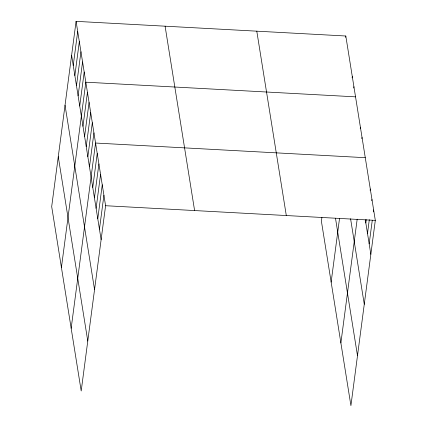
<?xml version="1.0" encoding="UTF-8"?>
<svg xmlns="http://www.w3.org/2000/svg" width="427" height="427" viewBox="0 0 427 427"><rect width="100%" height="100%" fill="white"/><g stroke="black" fill="none" stroke-linecap="round" stroke-linejoin="round"><path stroke-width="0.64" d="M76.081 21.35L51.688 206.62L81.199 390.993L105.592 205.718L76.081 21.35L345.801 36.007L375.312 220.38L350.919 405.65L321.408 221.282L321.915 217.439M73.236 65.432L77.703 31.491M74.858 75.574L79.326 41.632M76.481 85.715L80.949 51.768M78.104 95.851L82.571 61.91M79.726 105.992L84.199 72.051M61.429 267.462L85.822 82.192L355.542 96.849M82.971 126.275L87.444 92.333M84.599 136.416L89.067 102.475M86.222 146.557L90.689 112.611M87.845 156.693L92.312 122.752M89.467 166.834L93.935 132.893M71.165 328.304L95.557 143.034L365.277 157.691M92.76 187.421L97.228 153.48M94.431 197.872L98.904 163.931M96.107 208.317L100.575 174.376M97.778 218.768L102.245 184.827M99.448 229.214L103.916 195.272M345.63 37.314L345.801 36.007M352.12 77.874L352.291 76.572M353.743 88.015L353.919 86.708M331.149 282.124L339.545 218.33M360.239 128.575L360.409 127.273M361.861 138.716L362.032 137.414M340.885 342.966L357.185 219.163M365.827 222.979L366.254 219.713M370.124 190.341L370.294 189.033M367.498 233.425L369.302 219.718M371.794 200.786L371.965 199.484M369.168 243.87L372.264 220.375M373.379 211.888L373.636 209.929M105.592 205.718L375.312 220.38M365.304 219.713L370.839 254.321M350.583 218.757L364.268 304.259M335.489 218.24L357.495 355.712M256.792 31.171L286.303 215.539M165.089 26.186L194.6 210.559M71.613 55.291L101.119 239.659M65.037 105.229L94.548 289.602M58.264 156.682L87.775 341.056"/></g></svg>
